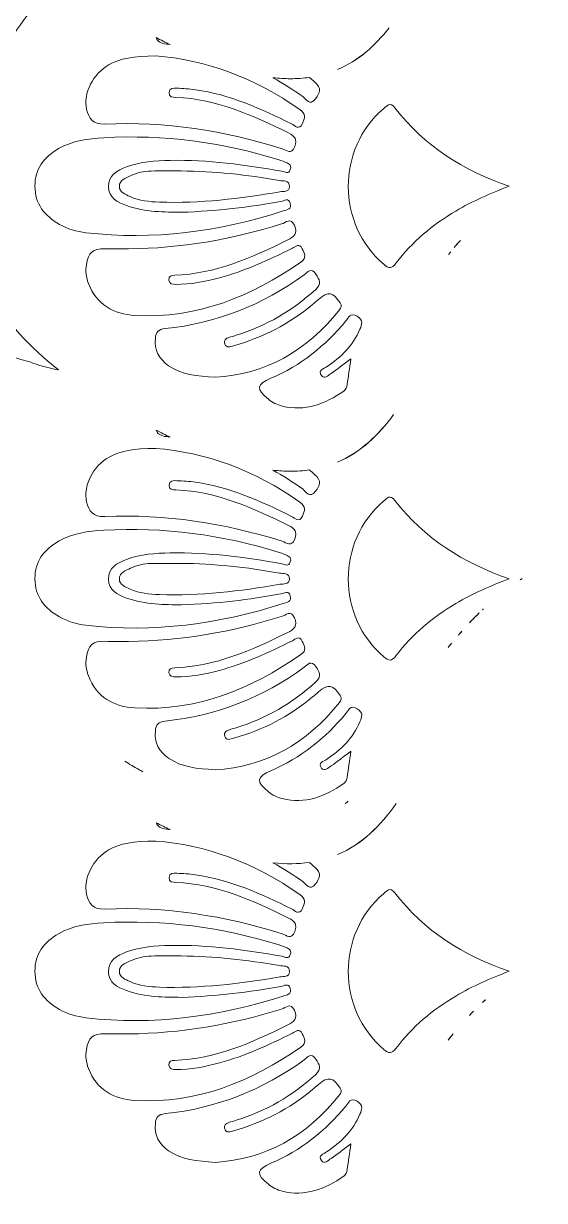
# Model space of a CAD drawing. Extents: x 705 to 8445, y -5934 to -84.
# Drawn here: x 7483.5 to 7643.6, y -1294.7 to -932.6 of the extents above; entities that cross this region are included whole.
import ezdxf

# ---------------------------------------------------------------- set-up
doc = ezdxf.new("R2010")
doc.units = 0
doc.header["$MEASUREMENT"] = 0
doc.layers.add('Layer 1', color=7, linetype='Continuous')

# ---------------------------------------------------------------- blocks, each defined once
blk = doc.blocks.new('block 36')
at = {"layer": 'Layer 1', "lineweight": 0}
for points, knots in [([(8407.41, -639.1), (8384.61, -597.14), (8350.92, -557.08), (8310.01, -523.26), (8225.24, -453.22), (8114.63, -393.43), (7990.01, -350.27), (7990.01, -350.27), (7990.01, -350.25), (7990.01, -350.25), (7989.56, -348.29), (7988.99, -346.27), (7988.29, -344.21), (7986.75, -339.66), (7984.08, -333.09), (7978.64, -328.58), (7977.95, -328), (7977.23, -327.47), (7976.49, -327), (7976.49, -327), (7976.49, -327), (7976.48, -327), (7978.02, -308.1), (7974.42, -288.74), (7965.71, -269.33), (7961.26, -259.39), (7953.88, -252.44), (7946.75, -245.72), (7941.01, -240.31), (7935.58, -235.19), (7931.94, -228.82), (7930.86, -226.92), (7929.94, -224.87), (7928.96, -222.69), (7927.7, -219.87), (7926.38, -216.96), (7924.62, -214.13), (7917.57, -202.87), (7906.04, -196.8), (7894.77, -193.55), (7894.77, -193.55), (7893.39, -191.5), (7893.39, -191.5), (7850.97, -126.97), (7786.83, -102.16), (7740.49, -92.73), (7699.6, -84.39), (7665.74, -86.15), (7653.87, -87.19), (7653.82, -87.13), (7653.79, -87.09), (7653.76, -87.06), (7653.76, -87.06), (7653.58, -87.21), (7653.58, -87.21), (7652.01, -87.36), (7650.84, -87.48), (7650.14, -87.56), (7649.43, -87.48), (7648.26, -87.36), (7646.7, -87.21), (7646.7, -87.21), (7646.51, -87.06), (7646.51, -87.06), (7646.48, -87.09), (7646.45, -87.13), (7646.4, -87.19), (7634.53, -86.15), (7600.67, -84.39), (7559.78, -92.73), (7513.44, -102.16), (7449.3, -126.97), (7406.9, -191.48), (7406.9, -191.48), (7405.52, -193.55), (7405.52, -193.55), (7394.23, -196.8), (7382.7, -202.87), (7375.65, -214.13), (7373.89, -216.96), (7372.58, -219.87), (7371.31, -222.69), (7370.33, -224.87), (7369.41, -226.92), (7368.33, -228.82), (7364.69, -235.19), (7359.26, -240.31), (7353.52, -245.72), (7346.39, -252.44), (7339.01, -259.39), (7334.56, -269.33), (7325.85, -288.74), (7322.25, -308.1), (7323.79, -327), (7323.78, -327), (7323.78, -327), (7323.78, -327), (7323.05, -327.47), (7322.32, -327.99), (7321.63, -328.58), (7316.19, -333.09), (7313.52, -339.65), (7311.98, -344.21), (7311.29, -346.27), (7310.71, -348.29), (7310.26, -350.25), (7310.26, -350.25), (7310.26, -350.27), (7310.26, -350.27), (7185.64, -393.43), (7075.03, -453.22), (6990.26, -523.26), (6949.35, -557.08), (6915.66, -597.14), (6892.86, -639.1), (6867.06, -686.53), (6854.92, -735.81), (6856.74, -785.55), (6858.47, -832.44), (6871.11, -881.24), (6894.31, -930.56), (6926.3, -998.52), (6976.91, -1064.15), (7044.73, -1125.62), (7089.41, -1166.12), (7138.87, -1201.57), (7186.72, -1235.86), (7232.05, -1268.36), (7278.94, -1301.97), (7321.49, -1339.71), (7399.07, -1408.49), (7450.5, -1474.94), (7478.64, -1542.74), (7474.81, -1548.78), (7471.23, -1555.62), (7468.57, -1563.02), (7467.16, -1562.92), (7465.6, -1562.85), (7464, -1562.85), (7458.13, -1562.85), (7451.7, -1563.94), (7449.97, -1569.72), (7449.48, -1571.39), (7449.45, -1572.94), (7449.41, -1574.32), (7449.41, -1574.65), (7449.4, -1574.97), (7449.39, -1575.28), (7449.21, -1578.99), (7447.84, -1582.95), (7445.33, -1587.05), (7444.38, -1588.6), (7443.35, -1590.14), (7442.28, -1591.64), (7441.6, -1592.59), (7440.89, -1593.54), (7440.16, -1594.48), (7432.92, -1603.87), (7423.69, -1612.4), (7414.7, -1620.7), (7414.7, -1620.7), (7410.61, -1624.5), (7410.61, -1624.5), (7400.29, -1634.07), (7389.62, -1643.97), (7377.62, -1650.59), (7374.23, -1652.48), (7370.13, -1656.81), (7369.83, -1666.79), (7369.1, -1691.36), (7390.95, -1735.67), (7410.5, -1750.55), (7391.65, -1786.38), (7369.15, -1837.42), (7349.91, -1904.23), (7325.13, -1990.3), (7310.44, -2085.45), (7306.26, -2187.05), (7302.77, -2272.07), (7306.67, -2361.81), (7317.87, -2455.11), (7313.34, -2458.43), (7308.34, -2461.58), (7302.61, -2464.72), (7276.21, -2479.19), (7247.58, -2484.35), (7222, -2479.25), (7187.79, -2472.45), (7160.64, -2452.75), (7141.3, -2420.72), (7104.66, -2360.07), (7103.99, -2265.76), (7122.25, -2203.95), (7141.86, -2137.67), (7181.08, -2071.38), (7245.73, -1995.32), (7250.18, -1990.08), (7254.67, -1984.87), (7259.18, -1979.66), (7283.57, -1951.39), (7308.78, -1922.17), (7326.61, -1888.58), (7350.74, -1843.05), (7356.31, -1794.98), (7341.87, -1756.7), (7341.87, -1756.7), (7331.37, -1728.9), (7331.37, -1728.9), (7331.37, -1728.9), (7333.8, -1758.52), (7333.8, -1758.52), (7336.72, -1794.26), (7322.12, -1826.76), (7309.35, -1847.74), (7289.24, -1880.81), (7261.11, -1908.95), (7233.89, -1936.17), (7222.68, -1947.4), (7211.07, -1959.02), (7200.2, -1970.8), (7135.89, -2040.52), (7089.19, -2104.07), (7057.43, -2165.11), (7014.7, -2247.19), (6999.21, -2325.56), (7011.4, -2398), (7031.15, -2515.4), (7130.49, -2607.87), (7220.17, -2647.42), (7252.4, -2661.63), (7282.45, -2668.81), (7308.01, -2668.81), (7326.56, -2668.81), (7342.74, -2665.03), (7355.66, -2657.4), (7355.66, -2657.42), (7355.66, -2657.42), (7355.66, -2657.42), (7362.53, -2679.36), (7370.34, -2699.79), (7379.03, -2718.56), (7399.29, -2762.32), (7425.1, -2798.69), (7455.73, -2826.65), (7489.46, -2857.45), (7533.52, -2880.64), (7586.71, -2895.59), (7629.05, -2907.49), (7676.23, -2913.71), (7723.76, -2913.71), (7727.22, -2913.71), (7730.69, -2913.68), (7734.15, -2913.61), (7865.4, -2911.1), (7997.29, -2856.35), (8095.98, -2763.41), (8133.64, -2727.95), (8162.82, -2687.49), (8180.37, -2646.4), (8200.65, -2598.94), (8205.83, -2551.02), (8195.77, -2503.97), (8175.91, -2411.09), (8113.39, -2334), (8019.73, -2286.89), (7937.77, -2245.67), (7840.02, -2231.14), (7749.63, -2246.42), (7755.8, -2235.1), (7762.02, -2223.86), (7768.23, -2212.7), (7787.04, -2178.83), (7806.49, -2143.79), (7823.28, -2107.91), (7860.37, -2028.64), (7882.39, -1957.48), (7890.63, -1890.34), (7895.73, -1848.73), (7897.28, -1796.91), (7884.85, -1750.08), (7904.12, -1735.61), (7925.68, -1692.46), (7925.68, -1667.69), (7925.68, -1667.28), (7925.68, -1666.88), (7925.67, -1666.48), (7925.37, -1656.52), (7921.27, -1652.21), (7917.88, -1650.33), (7905.87, -1643.73), (7895.21, -1633.85), (7884.89, -1624.31), (7884.89, -1624.31), (7880.78, -1620.52), (7880.78, -1620.52), (7869.49, -1610.12), (7857.81, -1599.36), (7850.16, -1586.97), (7847.65, -1582.89), (7846.29, -1578.95), (7846.11, -1575.25), (7846.1, -1574.94), (7846.09, -1574.61), (7846.09, -1574.29), (7846.05, -1572.92), (7846.01, -1571.37), (7845.52, -1569.7), (7843.8, -1563.98), (7837.45, -1562.87), (7831.63, -1562.85), (7828.98, -1555.53), (7825.42, -1548.75), (7821.63, -1542.74), (7849.76, -1474.94), (7901.2, -1408.49), (7978.78, -1339.71), (8021.33, -1301.97), (8068.22, -1268.36), (8113.56, -1235.86), (8161.4, -1201.57), (8210.86, -1166.12), (8255.55, -1125.62), (8323.36, -1064.15), (8373.97, -998.52), (8405.96, -930.56), (8429.16, -881.24), (8441.8, -832.45), (8443.53, -785.55), (8445.35, -735.81), (8433.21, -686.53), (8407.41, -639.1)], [0, 0, 0, 0, 1, 1, 1, 2, 2, 2, 3, 3, 3, 4, 4, 4, 5, 5, 5, 6, 6, 6, 7, 7, 7, 8, 8, 8, 9, 9, 9, 10, 10, 10, 11, 11, 11, 12, 12, 12, 13, 13, 13, 14, 14, 14, 15, 15, 15, 16, 16, 16, 17, 17, 17, 18, 18, 18, 19, 19, 19, 20, 20, 20, 21, 21, 21, 22, 22, 22, 23, 23, 23, 24, 24, 24, 25, 25, 25, 26, 26, 26, 27, 27, 27, 28, 28, 28, 29, 29, 29, 30, 30, 30, 31, 31, 31, 32, 32, 32, 33, 33, 33, 34, 34, 34, 35, 35, 35, 36, 36, 36, 37, 37, 37, 38, 38, 38, 39, 39, 39, 40, 40, 40, 41, 41, 41, 42, 42, 42, 43, 43, 43, 44, 44, 44, 45, 45, 45, 46, 46, 46, 47, 47, 47, 48, 48, 48, 49, 49, 49, 50, 50, 50, 51, 51, 51, 52, 52, 52, 53, 53, 53, 54, 54, 54, 55, 55, 55, 56, 56, 56, 57, 57, 57, 58, 58, 58, 59, 59, 59, 60, 60, 60, 61, 61, 61, 62, 62, 62, 63, 63, 63, 64, 64, 64, 65, 65, 65, 66, 66, 66, 67, 67, 67, 68, 68, 68, 69, 69, 69, 70, 70, 70, 71, 71, 71, 72, 72, 72, 73, 73, 73, 74, 74, 74, 75, 75, 75, 76, 76, 76, 77, 77, 77, 78, 78, 78, 79, 79, 79, 80, 80, 80, 81, 81, 81, 82, 82, 82, 83, 83, 83, 84, 84, 84, 85, 85, 85, 86, 86, 86, 87, 87, 87, 88, 88, 88, 89, 89, 89, 90, 90, 90, 91, 91, 91, 92, 92, 92, 93, 93, 93, 94, 94, 94, 95, 95, 95, 96, 96, 96, 97, 97, 97, 98, 98, 98, 99, 99, 99, 100, 100, 100, 101, 101, 101, 102, 102, 102, 103, 103, 103, 104, 104, 104, 105, 105, 105, 106, 106, 106, 107, 107, 107, 108, 108, 108, 109, 109, 109, 110, 110, 110, 110]), ([(7408.31, -926.67), (7407.62, -925.86), (7407.02, -924.98), (7406.29, -924.21), (7397.83, -915.27), (7394.87, -904.66), (7396.7, -892.61), (7398.05, -883.59), (7400.08, -874.78), (7405.11, -866.97), (7411.33, -857.31), (7419.64, -850.77), (7430.95, -847.45), (7442.23, -844.16), (7453.54, -842.98), (7465.15, -843.47), (7465.73, -843.49), (7466.32, -843.51), (7466.91, -843.54), (7465.54, -848.3), (7464.59, -853.25), (7464.23, -858.34), (7460.96, -858.74), (7457.69, -859.24), (7454.47, -860.01), (7446.88, -861.85), (7439.45, -864.11), (7432.54, -867.86), (7423.38, -872.84), (7417.39, -880.45), (7414.24, -890.26), (7410.86, -900.81), (7414.94, -912.06), (7424.46, -918.95), (7435.64, -927.07), (7448.06, -927.91), (7460.96, -924.67), (7470.83, -922.2), (7480.2, -918.32), (7489.58, -914.47), (7491.13, -915.84), (7492.72, -917.2), (7494.4, -918.53), (7490.5, -922.71), (7485.5, -928.59), (7480.68, -935.74), (7475.36, -938.53), (7469.9, -941), (7464.07, -942.84), (7441.4, -949.98), (7423.63, -944.89), (7408.31, -926.67)], [0, 0, 0, 0, 1, 1, 1, 2, 2, 2, 3, 3, 3, 4, 4, 4, 5, 5, 5, 6, 6, 6, 7, 7, 7, 8, 8, 8, 9, 9, 9, 10, 10, 10, 11, 11, 11, 12, 12, 12, 13, 13, 13, 14, 14, 14, 15, 15, 15, 16, 16, 16, 17, 17, 17, 17]), ([(7580.07, -946.81), (7580.05, -946.8), (7580.03, -946.79), (7580.02, -946.79), (7586.47, -944.05), (7591.53, -939.5), (7595.92, -933.93), (7591.56, -939.5), (7586.51, -944.05), (7580.07, -946.81)], [0, 0, 0, 0, 1, 1, 1, 2, 2, 2, 3, 3, 3, 3]), ([(7528.55, -939.09), (7528.54, -939.09), (7528.54, -939.09), (7528.52, -939.09), (7528.2, -939.04), (7527.87, -939.01), (7527.53, -938.97), (7525.68, -938.78), (7524.72, -938.13), (7524.28, -937), (7524.28, -936.99), (7524.28, -936.99), (7524.28, -936.98), (7525.72, -937.72), (7527.15, -938.42), (7528.55, -939.09)], [0, 0, 0, 0, 1, 1, 1, 2, 2, 2, 3, 3, 3, 4, 4, 4, 5, 5, 5, 5]), ([(7509.85, -945.26), (7513.03, -943.48), (7517.38, -942.56), (7524.15, -942.61), (7539.33, -943.72), (7554.63, -949.29), (7568.44, -959.09), (7570.4, -960.47), (7570.04, -961.75), (7569.23, -963.41), (7568.16, -965.6), (7566.92, -964.02), (7565.9, -963.5), (7556.49, -958.83), (7546.95, -954.51), (7536.41, -952.99), (7534.5, -952.7), (7532.56, -952.63), (7530.62, -952.53), (7529.59, -952.47), (7528.38, -952.45), (7528.25, -953.83), (7528.09, -955.33), (7529.36, -955.32), (7530.37, -955.35), (7542.91, -955.83), (7553.97, -960.9), (7564.96, -966.29), (7566.95, -967.27), (7567.67, -968.22), (7566.87, -970.46), (7565.89, -973.23), (7564.28, -971.57), (7563.05, -971.17), (7545.28, -965.57), (7527.12, -962.75), (7508.48, -963.56), (7504.85, -963.72), (7503.59, -961.93), (7502.92, -959.02), (7501.8, -954.11), (7504.88, -948.04), (7509.85, -945.26)], [0, 0, 0, 0, 1, 1, 1, 2, 2, 2, 3, 3, 3, 4, 4, 4, 5, 5, 5, 6, 6, 6, 7, 7, 7, 8, 8, 8, 9, 9, 9, 10, 10, 10, 11, 11, 11, 12, 12, 12, 13, 13, 13, 14, 14, 14, 14]), ([(7451.03, -987.28), (7450.94, -975.11), (7455.9, -964.56), (7464.43, -955.58), (7467.47, -952.38), (7470.71, -949.44), (7474.1, -946.7), (7467.5, -959.23), (7462.74, -974.22), (7464.37, -990.12), (7466.27, -1008.48), (7476.31, -1024.95), (7494.31, -1039.22), (7492.1, -1038.8), (7489.9, -1038.26), (7487.73, -1037.58), (7486.83, -1037.29), (7485.97, -1036.91), (7485.05, -1036.67), (7459.91, -1030.14), (7452.52, -1009.22), (7451.03, -987.28)], [0, 0, 0, 0, 1, 1, 1, 2, 2, 2, 3, 3, 3, 4, 4, 4, 5, 5, 5, 6, 6, 6, 7, 7, 7, 7]), ([(7573.25, -955.79), (7571.5, -958.12), (7570.46, -955.94), (7569.44, -955.19), (7566.44, -953.03), (7563.35, -951.06), (7560.19, -949.32), (7562.03, -949.51), (7563.8, -949.61), (7565.53, -949.61), (7567.55, -949.61), (7569.48, -949.46), (7571.36, -949.2), (7571.94, -949.69), (7572.53, -950.18), (7573.1, -950.69), (7575.27, -952.62), (7574.64, -953.96), (7573.25, -955.79)], [0, 0, 0, 0, 1, 1, 1, 2, 2, 2, 3, 3, 3, 4, 4, 4, 5, 5, 5, 6, 6, 6, 6]), ([(7616.36, -990.32), (7609.26, -994.57), (7602.98, -999.77), (7597.99, -1006.41), (7596.66, -1008.17), (7595.81, -1008.02), (7594.28, -1006.72), (7579.76, -994.45), (7579.67, -971.15), (7594.17, -958.85), (7595.25, -957.93), (7596.12, -956.59), (7597.66, -958.6), (7606.71, -970.35), (7618.72, -977.82), (7632.74, -982.7), (7627.04, -984.92), (7621.53, -987.23), (7616.36, -990.32)], [0, 0, 0, 0, 1, 1, 1, 2, 2, 2, 3, 3, 3, 4, 4, 4, 5, 5, 5, 6, 6, 6, 6]), ([(7494.32, -971.13), (7498.58, -968.69), (7503.36, -968.04), (7508.16, -967.77), (7526.56, -966.75), (7544.55, -969.11), (7562.12, -974.6), (7562.67, -974.77), (7563.2, -974.97), (7563.72, -975.19), (7564.77, -975.62), (7566.03, -975.92), (7565.52, -977.53), (7565.01, -979.13), (7563.83, -978.25), (7562.96, -978.09), (7551.6, -976.09), (7540.2, -974.55), (7528.64, -974.74), (7524.07, -974.81), (7519.52, -975.15), (7515.19, -976.76), (7512.32, -977.83), (7509.49, -979.35), (7509.61, -982.88), (7509.72, -986.17), (7512.42, -987.66), (7515.2, -988.64), (7521, -990.7), (7527.06, -990.66), (7532.03, -990.7), (7543.03, -990.36), (7552.86, -989.12), (7562.63, -987.38), (7563.59, -987.21), (7564.95, -986.14), (7565.51, -987.91), (7566.07, -989.76), (7564.46, -989.97), (7563.35, -990.31), (7543.59, -996.68), (7523.41, -999.4), (7502.68, -996.99), (7499.85, -996.66), (7497.09, -995.82), (7494.57, -994.42), (7489.98, -991.85), (7487.02, -988.08), (7487.02, -982.68), (7487, -977.4), (7489.87, -973.66), (7494.32, -971.13)], [0, 0, 0, 0, 1, 1, 1, 2, 2, 2, 3, 3, 3, 4, 4, 4, 5, 5, 5, 6, 6, 6, 7, 7, 7, 8, 8, 8, 9, 9, 9, 10, 10, 10, 11, 11, 11, 12, 12, 12, 13, 13, 13, 14, 14, 14, 15, 15, 15, 16, 16, 16, 17, 17, 17, 17]), ([(7565.26, -982.78), (7565.21, -984.6), (7563.41, -984.21), (7562.32, -984.41), (7550.07, -986.53), (7537.76, -988), (7525.28, -987.58), (7522.2, -987.47), (7519.13, -987.19), (7516.27, -985.87), (7514.83, -985.22), (7513.01, -984.58), (7512.98, -982.78), (7512.94, -980.78), (7514.89, -980.15), (7516.44, -979.45), (7518.43, -978.56), (7520.54, -978.06), (7522.73, -978.01), (7525.79, -977.94), (7528.87, -977.99), (7531.95, -977.99), (7542.1, -978.02), (7552.17, -979.17), (7562.16, -980.96), (7563.29, -981.16), (7565.31, -980.69), (7565.26, -982.78)], [0, 0, 0, 0, 1, 1, 1, 2, 2, 2, 3, 3, 3, 4, 4, 4, 5, 5, 5, 6, 6, 6, 7, 7, 7, 8, 8, 8, 9, 9, 9, 9]), ([(7566.77, -994.7), (7567.91, -997.24), (7566.75, -998.22), (7564.58, -999.29), (7553.6, -1004.72), (7542.5, -1009.62), (7529.99, -1010.1), (7529.04, -1010.15), (7528.06, -1010.28), (7528.21, -1011.6), (7528.36, -1012.79), (7529.34, -1012.9), (7530.27, -1012.9), (7534.86, -1012.91), (7539.33, -1012.08), (7543.74, -1010.89), (7551.59, -1008.79), (7558.9, -1005.36), (7566.15, -1001.78), (7567.14, -1001.29), (7568.31, -999.96), (7569.18, -1001.96), (7569.82, -1003.38), (7570.72, -1004.69), (7568.76, -1006.05), (7553.41, -1016.68), (7536.82, -1023.49), (7517.77, -1022.44), (7511.2, -1022.07), (7506, -1019.11), (7503.48, -1012.57), (7502.77, -1010.72), (7502.51, -1008.83), (7502.83, -1006.87), (7503.46, -1002.99), (7504.78, -1001.9), (7508.65, -1001.94), (7511.05, -1001.98), (7513.43, -1001.96), (7515.83, -1001.96), (7531.89, -1001.81), (7547.52, -999.07), (7562.84, -994.31), (7564.04, -993.94), (7565.62, -992.14), (7566.77, -994.7)], [0, 0, 0, 0, 1, 1, 1, 2, 2, 2, 3, 3, 3, 4, 4, 4, 5, 5, 5, 6, 6, 6, 7, 7, 7, 8, 8, 8, 9, 9, 9, 10, 10, 10, 11, 11, 11, 12, 12, 12, 13, 13, 13, 14, 14, 14, 15, 15, 15, 15]), ([(7615.92, -1001.51), (7616.4, -1000.93), (7616.9, -1000.34), (7617.4, -999.76), (7617.52, -999.62), (7617.66, -999.49), (7617.78, -999.34), (7617.15, -1000.06), (7616.53, -1000.79), (7615.92, -1001.51)], [0, 0, 0, 0, 1, 1, 1, 2, 2, 2, 3, 3, 3, 3]), ([(7614.15, -1003.71), (7614.26, -1003.58), (7614.36, -1003.44), (7614.46, -1003.3), (7614.58, -1003.15), (7614.71, -1002.99), (7614.84, -1002.84), (7614.61, -1003.12), (7614.38, -1003.41), (7614.15, -1003.71)], [0, 0, 0, 0, 1, 1, 1, 2, 2, 2, 3, 3, 3, 3]), ([(7545.42, -1031.27), (7545.91, -1032.62), (7547.14, -1032.01), (7548.07, -1031.76), (7557.09, -1029.28), (7565.2, -1025.04), (7572.39, -1019.06), (7573, -1018.55), (7573.6, -1018.03), (7574.21, -1017.5), (7577.11, -1014.94), (7578.75, -1015.25), (7580.84, -1018.62), (7581.39, -1019.51), (7581.13, -1020.07), (7580.59, -1020.75), (7570.65, -1033.48), (7557.73, -1040.58), (7542.39, -1041.48), (7536.83, -1041.09), (7532.16, -1040.73), (7528.13, -1037.93), (7525.17, -1035.88), (7523.7, -1033.12), (7524.04, -1029.48), (7524.21, -1027.67), (7524.99, -1026.71), (7527.02, -1026.5), (7542.78, -1024.9), (7557, -1019.24), (7569.79, -1009.93), (7570.88, -1009.13), (7571.9, -1007.58), (7573.35, -1009.72), (7574.52, -1011.46), (7575.36, -1012.67), (7573.27, -1014.54), (7566.12, -1020.97), (7558.07, -1025.71), (7548.9, -1028.55), (7548.35, -1028.73), (7547.8, -1028.85), (7547.26, -1029.01), (7546.12, -1029.35), (7544.87, -1029.77), (7545.42, -1031.27)], [0, 0, 0, 0, 1, 1, 1, 2, 2, 2, 3, 3, 3, 4, 4, 4, 5, 5, 5, 6, 6, 6, 7, 7, 7, 8, 8, 8, 9, 9, 9, 10, 10, 10, 11, 11, 11, 12, 12, 12, 13, 13, 13, 14, 14, 14, 15, 15, 15, 15]), ([(7586.93, -1026.69), (7584.83, -1031.71), (7581.13, -1035.3), (7576.69, -1038.26), (7575.75, -1038.88), (7573.9, -1039.34), (7575.08, -1040.92), (7576, -1042.16), (7577.17, -1040.89), (7578.03, -1040.3), (7579.97, -1038.98), (7581.83, -1037.51), (7584.15, -1035.78), (7583.72, -1038.77), (7583.33, -1041.23), (7583.01, -1043.7), (7582.91, -1044.54), (7582.64, -1045.25), (7581.94, -1045.73), (7576.22, -1049.63), (7570.14, -1052.12), (7563.04, -1050.35), (7561.49, -1049.95), (7560.07, -1049.23), (7558.79, -1048.22), (7554.96, -1045.21), (7555.15, -1043.59), (7559.53, -1041.76), (7568.77, -1037.9), (7576.24, -1031.75), (7582.62, -1024.15), (7583.43, -1023.19), (7583.91, -1021.38), (7586.04, -1022.69), (7588.01, -1023.88), (7587.56, -1025.15), (7586.93, -1026.69)], [0, 0, 0, 0, 1, 1, 1, 2, 2, 2, 3, 3, 3, 4, 4, 4, 5, 5, 5, 6, 6, 6, 7, 7, 7, 8, 8, 8, 9, 9, 9, 10, 10, 10, 11, 11, 11, 12, 12, 12, 12]), ([(7580.07, -1067.58), (7580.05, -1067.58), (7580.03, -1067.56), (7580.02, -1067.56), (7587.15, -1064.53), (7592.56, -1059.28), (7597.27, -1052.94), (7592.59, -1059.3), (7587.19, -1064.55), (7580.07, -1067.58)], [0, 0, 0, 0, 1, 1, 1, 2, 2, 2, 3, 3, 3, 3]), ([(7528.51, -1059.86), (7528.19, -1059.81), (7527.87, -1059.77), (7527.53, -1059.74), (7525.68, -1059.55), (7524.72, -1058.89), (7524.28, -1057.77), (7524.28, -1057.77), (7524.28, -1057.77), (7524.28, -1057.76), (7525.71, -1058.48), (7527.13, -1059.19), (7528.51, -1059.86)], [0, 0, 0, 0, 1, 1, 1, 2, 2, 2, 3, 3, 3, 4, 4, 4, 4]), ([(7509.85, -1066.02), (7513.03, -1064.25), (7517.38, -1063.33), (7524.15, -1063.38), (7539.33, -1064.49), (7554.63, -1070.06), (7568.44, -1079.85), (7570.4, -1081.24), (7570.04, -1082.51), (7569.23, -1084.17), (7568.16, -1086.37), (7566.92, -1084.78), (7565.9, -1084.27), (7556.49, -1079.59), (7546.95, -1075.27), (7536.41, -1073.76), (7534.5, -1073.47), (7532.56, -1073.4), (7530.62, -1073.29), (7529.59, -1073.23), (7528.38, -1073.22), (7528.25, -1074.59), (7528.09, -1076.09), (7529.36, -1076.08), (7530.37, -1076.12), (7542.91, -1076.6), (7553.97, -1081.67), (7564.96, -1087.06), (7566.95, -1088.04), (7567.67, -1088.98), (7566.87, -1091.22), (7565.89, -1093.99), (7564.28, -1092.33), (7563.05, -1091.94), (7545.28, -1086.33), (7527.12, -1083.52), (7508.48, -1084.33), (7504.85, -1084.48), (7503.59, -1082.69), (7502.92, -1079.78), (7501.8, -1074.88), (7504.88, -1068.8), (7509.85, -1066.02)], [0, 0, 0, 0, 1, 1, 1, 2, 2, 2, 3, 3, 3, 4, 4, 4, 5, 5, 5, 6, 6, 6, 7, 7, 7, 8, 8, 8, 9, 9, 9, 10, 10, 10, 11, 11, 11, 12, 12, 12, 13, 13, 13, 14, 14, 14, 14]), ([(7573.25, -1076.56), (7571.5, -1078.89), (7570.46, -1076.7), (7569.44, -1075.95), (7566.43, -1073.79), (7563.34, -1071.82), (7560.17, -1070.07), (7562.01, -1070.27), (7563.8, -1070.38), (7565.53, -1070.38), (7567.55, -1070.38), (7569.48, -1070.24), (7571.36, -1069.96), (7571.94, -1070.45), (7572.53, -1070.94), (7573.1, -1071.45), (7575.27, -1073.39), (7574.64, -1074.72), (7573.25, -1076.56)], [0, 0, 0, 0, 1, 1, 1, 2, 2, 2, 3, 3, 3, 4, 4, 4, 5, 5, 5, 6, 6, 6, 6]), ([(7616.36, -1111.09), (7609.26, -1115.33), (7602.98, -1120.54), (7597.99, -1127.17), (7596.66, -1128.94), (7595.81, -1128.78), (7594.28, -1127.48), (7579.76, -1115.22), (7579.67, -1091.91), (7594.17, -1079.61), (7595.25, -1078.7), (7596.12, -1077.36), (7597.66, -1079.36), (7606.71, -1091.12), (7618.72, -1098.58), (7632.74, -1103.46), (7627.04, -1105.68), (7621.53, -1108), (7616.36, -1111.09)], [0, 0, 0, 0, 1, 1, 1, 2, 2, 2, 3, 3, 3, 4, 4, 4, 5, 5, 5, 6, 6, 6, 6]), ([(7508.16, -1088.54), (7526.56, -1087.51), (7544.55, -1089.87), (7562.12, -1095.36), (7562.67, -1095.53), (7563.2, -1095.73), (7563.72, -1095.96), (7564.77, -1096.39), (7566.03, -1096.69), (7565.52, -1098.3), (7565.01, -1099.9), (7563.83, -1099.01), (7562.96, -1098.86), (7551.6, -1096.85), (7540.2, -1095.31), (7528.64, -1095.51), (7524.07, -1095.58), (7519.52, -1095.91), (7515.19, -1097.52), (7512.32, -1098.6), (7509.49, -1100.11), (7509.61, -1103.64), (7509.72, -1106.94), (7512.42, -1108.43), (7515.2, -1109.41), (7521, -1111.47), (7527.06, -1111.42), (7532.03, -1111.47), (7543.03, -1111.12), (7552.86, -1109.88), (7562.63, -1108.14), (7563.59, -1107.97), (7564.95, -1106.9), (7565.51, -1108.68), (7566.07, -1110.53), (7564.46, -1110.73), (7563.35, -1111.08), (7543.59, -1117.45), (7523.41, -1120.17), (7502.68, -1117.76), (7499.85, -1117.42), (7497.09, -1116.59), (7494.57, -1115.18), (7489.98, -1112.61), (7487.02, -1108.84), (7487.02, -1103.44), (7487, -1098.17), (7489.87, -1094.42), (7494.32, -1091.89), (7498.58, -1089.46), (7503.36, -1088.8), (7508.16, -1088.54)], [0, 0, 0, 0, 1, 1, 1, 2, 2, 2, 3, 3, 3, 4, 4, 4, 5, 5, 5, 6, 6, 6, 7, 7, 7, 8, 8, 8, 9, 9, 9, 10, 10, 10, 11, 11, 11, 12, 12, 12, 13, 13, 13, 14, 14, 14, 15, 15, 15, 16, 16, 16, 17, 17, 17, 17]), ([(7565.26, -1103.55), (7565.21, -1105.36), (7563.41, -1104.98), (7562.32, -1105.17), (7550.07, -1107.29), (7537.76, -1108.76), (7525.28, -1108.34), (7522.2, -1108.24), (7519.13, -1107.95), (7516.27, -1106.64), (7514.83, -1105.98), (7513.01, -1105.35), (7512.98, -1103.55), (7512.94, -1101.54), (7514.89, -1100.91), (7516.44, -1100.22), (7518.43, -1099.32), (7520.54, -1098.82), (7522.73, -1098.77), (7525.79, -1098.7), (7528.87, -1098.75), (7531.95, -1098.75), (7542.1, -1098.79), (7552.17, -1099.93), (7562.16, -1101.72), (7563.29, -1101.92), (7565.31, -1101.46), (7565.26, -1103.55)], [0, 0, 0, 0, 1, 1, 1, 2, 2, 2, 3, 3, 3, 4, 4, 4, 5, 5, 5, 6, 6, 6, 7, 7, 7, 8, 8, 8, 9, 9, 9, 9]), ([(7636.74, -1103.42), (7636.55, -1103.54), (7636.37, -1103.65), (7636.19, -1103.77), (7636.26, -1103.73), (7636.34, -1103.67), (7636.43, -1103.61), (7636.46, -1103.58), (7636.5, -1103.56), (7636.53, -1103.54), (7636.59, -1103.5), (7636.67, -1103.45), (7636.74, -1103.42)], [0, 0, 0, 0, 1, 1, 1, 2, 2, 2, 3, 3, 3, 4, 4, 4, 4]), ([(7566.77, -1115.47), (7567.91, -1118.01), (7566.75, -1118.99), (7564.58, -1120.06), (7553.6, -1125.49), (7542.5, -1130.38), (7529.99, -1130.87), (7529.04, -1130.92), (7528.06, -1131.05), (7528.21, -1132.36), (7528.36, -1133.55), (7529.34, -1133.66), (7530.27, -1133.66), (7534.86, -1133.67), (7539.33, -1132.85), (7543.74, -1131.66), (7551.59, -1129.56), (7558.9, -1126.12), (7566.15, -1122.54), (7567.14, -1122.05), (7568.31, -1120.73), (7569.18, -1122.72), (7569.82, -1124.14), (7570.72, -1125.45), (7568.76, -1126.81), (7553.41, -1137.44), (7536.82, -1144.26), (7517.77, -1143.21), (7511.2, -1142.84), (7506, -1139.88), (7503.48, -1133.34), (7502.77, -1131.49), (7502.51, -1129.59), (7502.83, -1127.64), (7503.46, -1123.76), (7504.78, -1122.66), (7508.65, -1122.71), (7511.05, -1122.74), (7513.43, -1122.72), (7515.83, -1122.72), (7531.89, -1122.58), (7547.52, -1119.83), (7562.84, -1115.07), (7564.04, -1114.7), (7565.62, -1112.9), (7566.77, -1115.47)], [0, 0, 0, 0, 1, 1, 1, 2, 2, 2, 3, 3, 3, 4, 4, 4, 5, 5, 5, 6, 6, 6, 7, 7, 7, 8, 8, 8, 9, 9, 9, 10, 10, 10, 11, 11, 11, 12, 12, 12, 13, 13, 13, 14, 14, 14, 15, 15, 15, 15]), ([(7620.61, -1117.01), (7620.67, -1116.93), (7620.73, -1116.87), (7620.79, -1116.8), (7620.96, -1116.61), (7621.14, -1116.42), (7621.33, -1116.24), (7621.5, -1116.06), (7621.67, -1115.88), (7621.85, -1115.7), (7621.92, -1115.63), (7622, -1115.55), (7622.07, -1115.49), (7622.3, -1115.25), (7622.53, -1115.02), (7622.75, -1114.8), (7622.78, -1114.77), (7622.8, -1114.75), (7622.83, -1114.74), (7622.97, -1114.58), (7623.12, -1114.44), (7623.27, -1114.3), (7623.37, -1114.19), (7623.48, -1114.09), (7623.6, -1113.99), (7623.34, -1114.24), (7623.08, -1114.49), (7622.83, -1114.74), (7622.58, -1114.99), (7622.32, -1115.24), (7622.07, -1115.49), (7621.82, -1115.74), (7621.57, -1115.99), (7621.33, -1116.24), (7621.1, -1116.49), (7620.86, -1116.75), (7620.61, -1117.01)], [0, 0, 0, 0, 1, 1, 1, 2, 2, 2, 3, 3, 3, 4, 4, 4, 5, 5, 5, 6, 6, 6, 7, 7, 7, 8, 8, 8, 9, 9, 9, 10, 10, 10, 11, 11, 11, 12, 12, 12, 12]), ([(7624.56, -1113.07), (7624.62, -1113.01), (7624.68, -1112.95), (7624.73, -1112.89), (7624.77, -1112.85), (7624.82, -1112.82), (7624.85, -1112.79), (7624.76, -1112.89), (7624.65, -1112.97), (7624.56, -1113.07)], [0, 0, 0, 0, 1, 1, 1, 2, 2, 2, 3, 3, 3, 3]), ([(7617.17, -1120.8), (7617.24, -1120.7), (7617.31, -1120.62), (7617.4, -1120.52), (7617.68, -1120.2), (7617.97, -1119.88), (7618.26, -1119.56), (7617.89, -1119.98), (7617.53, -1120.39), (7617.17, -1120.8)], [0, 0, 0, 0, 1, 1, 1, 2, 2, 2, 3, 3, 3, 3]), ([(7614.08, -1124.57), (7614.21, -1124.4), (7614.33, -1124.24), (7614.46, -1124.07), (7614.67, -1123.82), (7614.87, -1123.56), (7615.08, -1123.3), (7614.75, -1123.73), (7614.41, -1124.15), (7614.08, -1124.57)], [0, 0, 0, 0, 1, 1, 1, 2, 2, 2, 3, 3, 3, 3]), ([(7545.42, -1152.03), (7545.91, -1153.38), (7547.14, -1152.77), (7548.07, -1152.52), (7557.09, -1150.04), (7565.2, -1145.81), (7572.39, -1139.83), (7573, -1139.32), (7573.6, -1138.79), (7574.21, -1138.27), (7577.11, -1135.7), (7578.75, -1136.01), (7580.84, -1139.39), (7581.39, -1140.27), (7581.13, -1140.83), (7580.59, -1141.51), (7570.65, -1154.24), (7557.73, -1161.34), (7542.39, -1162.25), (7536.83, -1161.85), (7532.16, -1161.5), (7528.13, -1158.69), (7525.17, -1156.64), (7523.7, -1153.88), (7524.04, -1150.24), (7524.21, -1148.43), (7524.99, -1147.48), (7527.02, -1147.26), (7542.78, -1145.66), (7557, -1140.01), (7569.79, -1130.69), (7570.88, -1129.89), (7571.9, -1128.34), (7573.35, -1130.49), (7574.52, -1132.23), (7575.36, -1133.43), (7573.27, -1135.31), (7566.12, -1141.74), (7558.07, -1146.47), (7548.9, -1149.31), (7548.35, -1149.49), (7547.8, -1149.61), (7547.26, -1149.78), (7546.12, -1150.11), (7544.87, -1150.53), (7545.42, -1152.03)], [0, 0, 0, 0, 1, 1, 1, 2, 2, 2, 3, 3, 3, 4, 4, 4, 5, 5, 5, 6, 6, 6, 7, 7, 7, 8, 8, 8, 9, 9, 9, 10, 10, 10, 11, 11, 11, 12, 12, 12, 13, 13, 13, 14, 14, 14, 15, 15, 15, 15]), ([(7586.93, -1147.45), (7584.83, -1152.48), (7581.13, -1156.07), (7576.69, -1159.03), (7575.75, -1159.65), (7573.9, -1160.1), (7575.08, -1161.69), (7576, -1162.93), (7577.17, -1161.65), (7578.03, -1161.07), (7579.97, -1159.74), (7581.83, -1158.27), (7584.15, -1156.54), (7583.72, -1159.54), (7583.33, -1162), (7583.01, -1164.47), (7582.91, -1165.3), (7582.64, -1166.02), (7581.94, -1166.49), (7576.22, -1170.4), (7570.14, -1172.89), (7563.04, -1171.11), (7561.49, -1170.72), (7560.07, -1169.99), (7558.79, -1168.99), (7554.96, -1165.97), (7555.15, -1164.36), (7559.53, -1162.52), (7568.77, -1158.67), (7576.24, -1152.51), (7582.62, -1144.91), (7583.43, -1143.96), (7583.91, -1142.14), (7586.04, -1143.46), (7588.01, -1144.65), (7587.56, -1145.91), (7586.93, -1147.45)], [0, 0, 0, 0, 1, 1, 1, 2, 2, 2, 3, 3, 3, 4, 4, 4, 5, 5, 5, 6, 6, 6, 7, 7, 7, 8, 8, 8, 9, 9, 9, 10, 10, 10, 11, 11, 11, 12, 12, 12, 12]), ([(7520.2, -1162.83), (7519.8, -1162.62), (7519.4, -1162.4), (7518.99, -1162.16), (7517.5, -1161.32), (7516.04, -1160.46), (7514.62, -1159.6), (7516.04, -1160.46), (7517.5, -1161.3), (7518.99, -1162.15), (7519.4, -1162.38), (7519.8, -1162.62), (7520.2, -1162.83)], [0, 0, 0, 0, 1, 1, 1, 2, 2, 2, 3, 3, 3, 4, 4, 4, 4]), ([(7580.07, -1188.35), (7580.05, -1188.35), (7580.03, -1188.34), (7580.02, -1188.34), (7587.55, -1185.14), (7593.15, -1179.49), (7598.05, -1172.65), (7593.18, -1179.49), (7587.58, -1185.15), (7580.07, -1188.35)], [0, 0, 0, 0, 1, 1, 1, 2, 2, 2, 3, 3, 3, 3]), ([(7582.43, -1172.66), (7582.43, -1172.66), (7582.43, -1172.65), (7582.43, -1172.65), (7582.71, -1172.39), (7582.99, -1172.13), (7583.26, -1171.85), (7582.99, -1172.13), (7582.7, -1172.4), (7582.43, -1172.66)], [0, 0, 0, 0, 1, 1, 1, 2, 2, 2, 3, 3, 3, 3]), ([(7528.55, -1180.63), (7528.54, -1180.63), (7528.54, -1180.63), (7528.52, -1180.63), (7528.2, -1180.58), (7527.87, -1180.55), (7527.53, -1180.51), (7525.68, -1180.32), (7524.72, -1179.67), (7524.28, -1178.54), (7524.28, -1178.54), (7524.28, -1178.53), (7524.28, -1178.53), (7525.72, -1179.26), (7527.15, -1179.96), (7528.55, -1180.63)], [0, 0, 0, 0, 1, 1, 1, 2, 2, 2, 3, 3, 3, 4, 4, 4, 5, 5, 5, 5]), ([(7509.85, -1186.8), (7513.03, -1185.02), (7517.38, -1184.1), (7524.15, -1184.15), (7539.33, -1185.26), (7554.63, -1190.83), (7568.44, -1200.63), (7570.4, -1202.01), (7570.04, -1203.29), (7569.23, -1204.95), (7568.16, -1207.14), (7566.92, -1205.56), (7565.9, -1205.04), (7556.49, -1200.37), (7546.95, -1196.05), (7536.41, -1194.53), (7534.5, -1194.25), (7532.56, -1194.17), (7530.62, -1194.07), (7529.59, -1194.01), (7528.38, -1194), (7528.25, -1195.37), (7528.09, -1196.87), (7529.36, -1196.86), (7530.37, -1196.89), (7542.91, -1197.37), (7553.97, -1202.44), (7564.96, -1207.84), (7566.95, -1208.81), (7567.67, -1209.76), (7566.87, -1212), (7565.89, -1214.77), (7564.28, -1213.11), (7563.05, -1212.71), (7545.28, -1207.11), (7527.12, -1204.29), (7508.48, -1205.1), (7504.85, -1205.26), (7503.59, -1203.47), (7502.92, -1200.56), (7501.8, -1195.65), (7504.88, -1189.58), (7509.85, -1186.8)], [0, 0, 0, 0, 1, 1, 1, 2, 2, 2, 3, 3, 3, 4, 4, 4, 5, 5, 5, 6, 6, 6, 7, 7, 7, 8, 8, 8, 9, 9, 9, 10, 10, 10, 11, 11, 11, 12, 12, 12, 13, 13, 13, 14, 14, 14, 14]), ([(7560.17, -1190.85), (7564.16, -1191.29), (7567.86, -1191.23), (7571.34, -1190.73), (7571.34, -1190.73), (7571.36, -1190.74), (7571.36, -1190.74), (7571.94, -1191.23), (7572.53, -1191.72), (7573.1, -1192.23), (7575.27, -1194.16), (7574.64, -1195.5), (7573.25, -1197.34), (7571.5, -1199.66), (7570.46, -1197.48), (7569.44, -1196.73), (7566.43, -1194.57), (7563.34, -1192.6), (7560.17, -1190.85)], [0, 0, 0, 0, 1, 1, 1, 2, 2, 2, 3, 3, 3, 4, 4, 4, 5, 5, 5, 6, 6, 6, 6]), ([(7616.36, -1231.86), (7609.26, -1236.11), (7602.98, -1241.31), (7597.99, -1247.95), (7596.66, -1249.71), (7595.81, -1249.56), (7594.28, -1248.26), (7579.76, -1235.99), (7579.67, -1212.69), (7594.17, -1200.39), (7595.25, -1199.47), (7596.12, -1198.14), (7597.66, -1200.14), (7606.71, -1211.89), (7618.72, -1219.36), (7632.74, -1224.24), (7627.04, -1226.46), (7621.53, -1228.77), (7616.36, -1231.86)], [0, 0, 0, 0, 1, 1, 1, 2, 2, 2, 3, 3, 3, 4, 4, 4, 5, 5, 5, 6, 6, 6, 6]), ([(7494.32, -1212.67), (7498.58, -1210.23), (7503.36, -1209.58), (7508.16, -1209.31), (7526.56, -1208.29), (7544.55, -1210.65), (7562.12, -1216.14), (7562.67, -1216.31), (7563.2, -1216.51), (7563.72, -1216.74), (7564.77, -1217.16), (7566.03, -1217.46), (7565.52, -1219.07), (7565.01, -1220.67), (7563.83, -1219.79), (7562.96, -1219.63), (7551.6, -1217.63), (7540.2, -1216.09), (7528.64, -1216.28), (7524.07, -1216.35), (7519.52, -1216.69), (7515.19, -1218.3), (7512.32, -1219.37), (7509.49, -1220.89), (7509.61, -1224.42), (7509.72, -1227.71), (7512.42, -1229.2), (7515.2, -1230.18), (7521, -1232.25), (7527.06, -1232.2), (7532.03, -1232.25), (7543.03, -1231.9), (7552.86, -1230.66), (7562.63, -1228.92), (7563.59, -1228.75), (7564.95, -1227.68), (7565.51, -1229.45), (7566.07, -1231.3), (7564.46, -1231.51), (7563.35, -1231.85), (7543.59, -1238.22), (7523.41, -1240.94), (7502.68, -1238.53), (7499.85, -1238.2), (7497.09, -1237.36), (7494.57, -1235.96), (7489.98, -1233.39), (7487.02, -1229.62), (7487.02, -1224.22), (7487, -1218.94), (7489.87, -1215.2), (7494.32, -1212.67)], [0, 0, 0, 0, 1, 1, 1, 2, 2, 2, 3, 3, 3, 4, 4, 4, 5, 5, 5, 6, 6, 6, 7, 7, 7, 8, 8, 8, 9, 9, 9, 10, 10, 10, 11, 11, 11, 12, 12, 12, 13, 13, 13, 14, 14, 14, 15, 15, 15, 16, 16, 16, 17, 17, 17, 17]), ([(7565.26, -1224.32), (7565.21, -1226.14), (7563.41, -1225.76), (7562.32, -1225.95), (7550.07, -1228.07), (7537.76, -1229.54), (7525.28, -1229.12), (7522.2, -1229.01), (7519.13, -1228.73), (7516.27, -1227.41), (7514.83, -1226.76), (7513.01, -1226.13), (7512.98, -1224.32), (7512.94, -1222.32), (7514.89, -1221.69), (7516.44, -1220.99), (7518.43, -1220.1), (7520.54, -1219.6), (7522.73, -1219.55), (7525.79, -1219.48), (7528.87, -1219.53), (7531.95, -1219.53), (7542.1, -1219.56), (7552.17, -1220.71), (7562.16, -1222.5), (7563.29, -1222.7), (7565.31, -1222.24), (7565.26, -1224.32)], [0, 0, 0, 0, 1, 1, 1, 2, 2, 2, 3, 3, 3, 4, 4, 4, 5, 5, 5, 6, 6, 6, 7, 7, 7, 8, 8, 8, 9, 9, 9, 9]), ([(7566.77, -1236.24), (7567.91, -1238.78), (7566.75, -1239.76), (7564.58, -1240.84), (7553.6, -1246.26), (7542.5, -1251.16), (7529.99, -1251.65), (7529.04, -1251.69), (7528.06, -1251.82), (7528.21, -1253.14), (7528.36, -1254.33), (7529.34, -1254.44), (7530.27, -1254.44), (7534.86, -1254.45), (7539.33, -1253.63), (7543.74, -1252.43), (7551.59, -1250.33), (7558.9, -1246.9), (7566.15, -1243.32), (7567.14, -1242.83), (7568.31, -1241.5), (7569.18, -1243.5), (7569.82, -1244.92), (7570.72, -1246.23), (7568.76, -1247.59), (7553.41, -1258.22), (7536.82, -1265.03), (7517.77, -1263.98), (7511.2, -1263.61), (7506, -1260.65), (7503.48, -1254.11), (7502.77, -1252.27), (7502.51, -1250.37), (7502.83, -1248.41), (7503.46, -1244.53), (7504.78, -1243.44), (7508.65, -1243.48), (7511.05, -1243.52), (7513.43, -1243.5), (7515.83, -1243.5), (7531.89, -1243.35), (7547.52, -1240.61), (7562.84, -1235.85), (7564.04, -1235.48), (7565.62, -1233.68), (7566.77, -1236.24)], [0, 0, 0, 0, 1, 1, 1, 2, 2, 2, 3, 3, 3, 4, 4, 4, 5, 5, 5, 6, 6, 6, 7, 7, 7, 8, 8, 8, 9, 9, 9, 10, 10, 10, 11, 11, 11, 12, 12, 12, 13, 13, 13, 14, 14, 14, 15, 15, 15, 15]), ([(7624.56, -1233.84), (7624.56, -1233.84), (7624.73, -1233.67), (7624.73, -1233.67), (7624.99, -1233.44), (7625.25, -1233.2), (7625.5, -1232.97), (7625.18, -1233.27), (7624.87, -1233.56), (7624.56, -1233.84)], [0, 0, 0, 0, 1, 1, 1, 2, 2, 2, 3, 3, 3, 3]), ([(7620.56, -1237.83), (7620.63, -1237.75), (7620.7, -1237.66), (7620.79, -1237.58), (7621.13, -1237.21), (7621.49, -1236.84), (7621.85, -1236.48), (7621.42, -1236.93), (7620.99, -1237.38), (7620.56, -1237.83)], [0, 0, 0, 0, 1, 1, 1, 2, 2, 2, 3, 3, 3, 3]), ([(7614.04, -1245.38), (7614.19, -1245.2), (7614.32, -1245.02), (7614.46, -1244.84), (7614.82, -1244.4), (7615.18, -1243.95), (7615.55, -1243.51), (7615.04, -1244.13), (7614.53, -1244.75), (7614.04, -1245.38)], [0, 0, 0, 0, 1, 1, 1, 2, 2, 2, 3, 3, 3, 3]), ([(7528.13, -1279.47), (7525.17, -1277.42), (7523.7, -1274.66), (7524.04, -1271.02), (7524.21, -1269.21), (7524.99, -1268.25), (7527.02, -1268.04), (7542.78, -1266.44), (7557, -1260.78), (7569.79, -1251.47), (7570.88, -1250.67), (7571.9, -1249.12), (7573.35, -1251.26), (7574.52, -1253.01), (7575.36, -1254.21), (7573.27, -1256.08), (7566.12, -1262.51), (7558.07, -1267.25), (7548.9, -1270.09), (7548.35, -1270.27), (7547.8, -1270.39), (7547.26, -1270.56), (7546.12, -1270.89), (7544.87, -1271.31), (7545.42, -1272.81), (7545.91, -1274.16), (7547.14, -1273.55), (7548.07, -1273.3), (7557.09, -1270.82), (7565.2, -1266.58), (7572.39, -1260.61), (7573, -1260.09), (7573.6, -1259.57), (7574.21, -1259.04), (7577.11, -1256.48), (7578.75, -1256.79), (7580.84, -1260.16), (7581.39, -1261.05), (7581.13, -1261.61), (7580.59, -1262.29), (7570.65, -1275.02), (7557.73, -1282.12), (7542.39, -1283.02), (7536.83, -1282.63), (7532.16, -1282.27), (7528.13, -1279.47)], [0, 0, 0, 0, 1, 1, 1, 2, 2, 2, 3, 3, 3, 4, 4, 4, 5, 5, 5, 6, 6, 6, 7, 7, 7, 8, 8, 8, 9, 9, 9, 10, 10, 10, 11, 11, 11, 12, 12, 12, 13, 13, 13, 14, 14, 14, 15, 15, 15, 15]), ([(7586.93, -1268.23), (7584.83, -1273.25), (7581.13, -1276.84), (7576.69, -1279.8), (7575.75, -1280.42), (7573.9, -1280.88), (7575.08, -1282.46), (7576, -1283.7), (7577.17, -1282.43), (7578.03, -1281.84), (7579.97, -1280.52), (7581.83, -1279.05), (7584.15, -1277.32), (7583.72, -1280.32), (7583.33, -1282.77), (7583.01, -1285.24), (7582.91, -1286.08), (7582.64, -1286.79), (7581.94, -1287.27), (7576.22, -1291.17), (7570.14, -1293.67), (7563.04, -1291.89), (7561.49, -1291.49), (7560.07, -1290.77), (7558.79, -1289.76), (7554.96, -1286.75), (7555.15, -1285.14), (7559.53, -1283.3), (7568.77, -1279.44), (7576.24, -1273.29), (7582.62, -1265.69), (7583.43, -1264.73), (7583.91, -1262.92), (7586.04, -1264.23), (7588.01, -1265.43), (7587.56, -1266.69), (7586.93, -1268.23)], [0, 0, 0, 0, 1, 1, 1, 2, 2, 2, 3, 3, 3, 4, 4, 4, 5, 5, 5, 6, 6, 6, 7, 7, 7, 8, 8, 8, 9, 9, 9, 10, 10, 10, 11, 11, 11, 12, 12, 12, 12])]:
    blk.add_open_spline(points, degree=3, knots=knots, dxfattribs=at)
blk = doc.blocks.new('block 35')
at = {"layer": 'Layer 1'}
blk.add_blockref('block 36', (0, 0), dxfattribs=at)
blk = doc.blocks.new('block 34')
at = {"layer": 'Layer 1'}
blk.add_blockref('block 35', (0, 0), dxfattribs=at)

msp = doc.modelspace()

# ---------------------------------------------------------------- block references
at = {"layer": 'Layer 1'}
msp.add_blockref('block 34', (0, 0), dxfattribs=at)

doc.saveas('drawing.dxf')
